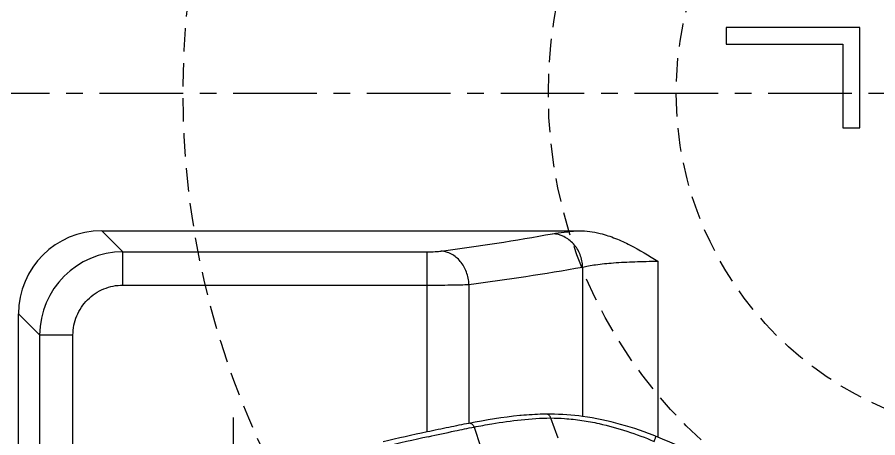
# Model space of a CAD drawing. Header units: millimetres. Extents: x 29875 to 31218, y -21313 to -20364.
# Drawn here: x 30914.6 to 30966.1, y -20637.9 to -20612.7 of the extents above; entities that cross this region are included whole.
import ezdxf

# ---------------------------------------------------------------- set-up
doc = ezdxf.new("R2010")
doc.units = ezdxf.units.MM
doc.header["$LTSCALE"] = 8
doc.linetypes.add('CENTER', pattern=[2, 1.25, -0.25, 0.25, -0.25])
doc.linetypes.add('HIDDEN', pattern=[0.375, 0.25, -0.125])
doc.layers.add('Cav-cor', color=30, linetype='Continuous')
doc.layers.add('CL', color=1, linetype='Continuous')

msp = doc.modelspace()

# ---------------------------------------------------------------- linework, layer by layer
at = {"color": 8, "linetype": 'HIDDEN', "ltscale": 0.7}
for radius in [50, 28.15, 20.5]:
    msp.add_circle((30974.553, -20617.239), radius, dxfattribs=at)
at = {"layer": 'Cav-cor', "color": 241}
for p, q in [((30957.041, -20613.307), (30957.041, -20614.307)), ((30965.04, -20613.307), (30957.041, -20613.307)), ((30965.04, -20619.307), (30965.04, -20613.307)), ((30957.041, -20614.307), (30964.019, -20614.307)), ((30964.019, -20614.307), (30964.019, -20619.307)), ((30964.019, -20619.307), (30965.04, -20619.307)), ((30920.954, -20626.735), (30919.687, -20625.469)), ((30919.687, -20625.469), (30948.237, -20625.469)), ((30920.954, -20628.727), (30920.954, -20626.735)), ((30920.954, -20626.735), (30939.151, -20626.735)), ((30939.151, -20637.516), (30939.151, -20626.735)), ((30948.454, -20627.646), (30948.454, -20636.591)), ((30952.951, -20627.301), (30952.951, -20637.822)), ((30920.954, -20628.727), (30939.151, -20628.727)), ((30941.653, -20628.688), (30941.653, -20637.002)), ((30914.706, -20654.476), (30914.706, -20630.45)), ((30915.973, -20631.716), (30914.706, -20630.45)), ((30915.973, -20653.21), (30915.973, -20631.716)), ((30917.965, -20631.716), (30915.973, -20631.716)), ((30917.965, -20653.21), (30917.965, -20631.716)), ((30946.539, -20636.681), (30946.976, -20637.875)), ((30941.96, -20637.222), (30942.335, -20638.397))]:
    msp.add_line(p, q, dxfattribs=at)
for centre, radius, start, end in [((30921.294, -20485.195), 142.73, 277.52489, 280.23549), ((30920.967, -20631.73), 4.995, 90.1565, 179.8435), ((30923.594, -20488.131), 141.712, 277.32115, 280.10343), ((30946.452, -20652.92), 16.466, 90.5705, 91.2955), ((30946.446, -20652.309), 15.855, 89.6633, 90.5714), ((30946.464, -20650.992), 14.538, 82.1292, 89.7025), ((30946.772, -20658.22), 21.777, 95.2662, 95.4622), ((30970.833, -20785.67), 151.504, 102.0706, 103.08752), ((30974.582, -20798.783), 164.82, 102.38728, 103.32466)]:
    msp.add_arc(centre, radius, start, end, dxfattribs=at)
msp.add_ellipse((30919.726, -20630.488), major_axis=(3.562, -3.562), ratio=0.992433, start_param=2.359993, end_param=3.923193, dxfattribs=at)
for points, knots in [([(30946.656, -20625.654), (30946.884, -20625.612), (30947.411, -20625.542), (30947.939, -20625.492), (30948.237, -20625.469)], [0, 0, 0, 0, 0.437519, 1, 1, 1, 1]), ([(30948.454, -20627.646), (30948.446, -20627.392), (30948.341, -20626.888), (30947.944, -20626.24), (30947.36, -20625.788), (30946.887, -20625.663), (30946.656, -20625.654)], [0, 0, 0, 0, 0.260125, 0.516031, 0.762696, 1, 1, 1, 1]), ([(30948.236, -20625.469), (30948.663, -20625.469), (30949.411, -20625.578), (30950.425, -20625.916), (30951.589, -20626.456), (30952.41, -20626.959), (30952.951, -20627.301)], [0, 0, 0, 0, 0.249766, 0.437331, 0.624929, 1, 1, 1, 1]), ([(30939.151, -20626.735), (30939.309, -20626.735), (30939.534, -20626.731), (30939.812, -20626.714), (30939.932, -20626.703), (30939.985, -20626.696)], [0, 0, 0, 0, 0.56724, 0.807827, 1, 1, 1, 1]), ([(30941.653, -20628.688), (30941.643, -20628.436), (30941.544, -20627.94), (30941.18, -20627.297), (30940.722, -20626.91), (30940.307, -20626.739), (30940.092, -20626.702), (30939.985, -20626.696)], [0, 0, 0, 0, 0.26741, 0.526717, 0.77031, 0.88672, 1, 1, 1, 1]), ([(30948.454, -20627.646), (30948.569, -20627.617), (30948.827, -20627.564), (30949.44, -20627.47), (30950.362, -20627.381), (30951.604, -20627.316), (30952.49, -20627.301), (30952.951, -20627.301)], [0, 0, 0, 0, 0.078582, 0.174515, 0.411566, 0.693925, 1, 1, 1, 1]), ([(30917.965, -20631.716), (30917.965, -20631.521), (30918.004, -20631.129), (30918.23, -20630.379), (30918.783, -20629.546), (30919.616, -20628.992), (30920.367, -20628.766), (30920.758, -20628.727), (30920.954, -20628.727)], [0, 0, 0, 0, 0.125291, 0.250612, 0.5, 0.749387, 0.874708, 1, 1, 1, 1]), ([(30939.151, -20628.727), (30939.624, -20628.727), (30940.299, -20628.723), (30941.133, -20628.707), (30941.493, -20628.695), (30941.653, -20628.688)], [0, 0, 0, 0, 0.567588, 0.808207, 1, 1, 1, 1]), ([(30946.539, -20636.681), (30946.525, -20636.622), (30946.481, -20636.537), (30946.384, -20636.47), (30946.329, -20636.457), (30946.302, -20636.455)], [0, 0, 0, 0, 0.521701, 0.765731, 1, 1, 1, 1]), ([(30941.653, -20637.002), (30941.253, -20637.079), (30940.416, -20637.249), (30939.584, -20637.423), (30939.151, -20637.516)], [0, 0, 0, 0, 0.477947, 1, 1, 1, 1]), ([(30941.96, -20637.222), (30941.939, -20637.153), (30941.874, -20637.057), (30941.744, -20637), (30941.674, -20636.998), (30941.641, -20637.005)], [0, 0, 0, 0, 0.5142, 0.760889, 1, 1, 1, 1]), ([(30941.96, -20637.222), (30942.312, -20637.154), (30943.824, -20636.878), (30945.36, -20636.692), (30946.539, -20636.681)], [0, 0, 0, 0, 0.233571, 1, 1, 1, 1]), ([(30946.539, -20636.681), (30946.819, -20636.684), (30947.443, -20636.708), (30948.065, -20636.776), (30948.407, -20636.826)], [0, 0, 0, 0, 0.447403, 1, 1, 1, 1]), ([(30948.407, -20636.826), (30948.752, -20636.877), (30950.231, -20637.151), (30951.667, -20637.634), (30952.73, -20638.083)], [0, 0, 0, 0, 0.232221, 1, 1, 1, 1]), ([(30939.225, -20637.8), (30939.753, -20637.684), (30940.664, -20637.487), (30941.576, -20637.298), (30941.96, -20637.222)], [0, 0, 0, 0, 0.580554, 1, 1, 1, 1]), ([(30952.73, -20638.083), (30952.744, -20638.048), (30952.769, -20637.982), (30952.804, -20637.893), (30952.827, -20637.827), (30952.84, -20637.793), (30952.842, -20637.781)], [0, 0, 0, 0, 0.35184, 0.663838, 0.890064, 1, 1, 1, 1]), ([(30962.403, -20675.165), (30962.437, -20675.034), (30962.853, -20673.519), (30964.588, -20669.729), (30966.148, -20662.089), (30964.97, -20651.902), (30961.153, -20642.287), (30955.553, -20638.931), (30953.334, -20637.976), (30952.951, -20637.822)], [0, 0, 0, 0, 0.009599, 0.111218, 0.291735, 0.549911, 0.832713, 0.971362, 1, 1, 1, 1])]:
    msp.add_open_spline(points, degree=3, knots=knots, dxfattribs=at)
for points in [[(30946.079, -20636.458), (30945.644, -20636.468), (30945.209, -20636.495), (30944.773, -20636.535)], [(30944.699, -20636.542), (30943.682, -20636.639), (30942.665, -20636.808), (30941.653, -20637.002)], [(30952.951, -20637.822), (30951.492, -20637.238), (30949.982, -20636.8), (30948.454, -20636.591)]]:
    msp.add_open_spline(points, degree=3, dxfattribs=at)
at = {"layer": 'CL', "color": 7, "linetype": 'CENTER', "ltscale": 0.5}
msp.add_line((30799.553, -20617.239), (31149.553, -20617.239), dxfattribs=at)
at = {"layer": 'CL', "color": 6, "linetype": 'CENTER', "ltscale": 0.8}
msp.add_line((30927.553, -20636.644), (30927.553, -20651.834), dxfattribs=at)

doc.saveas('drawing.dxf')
